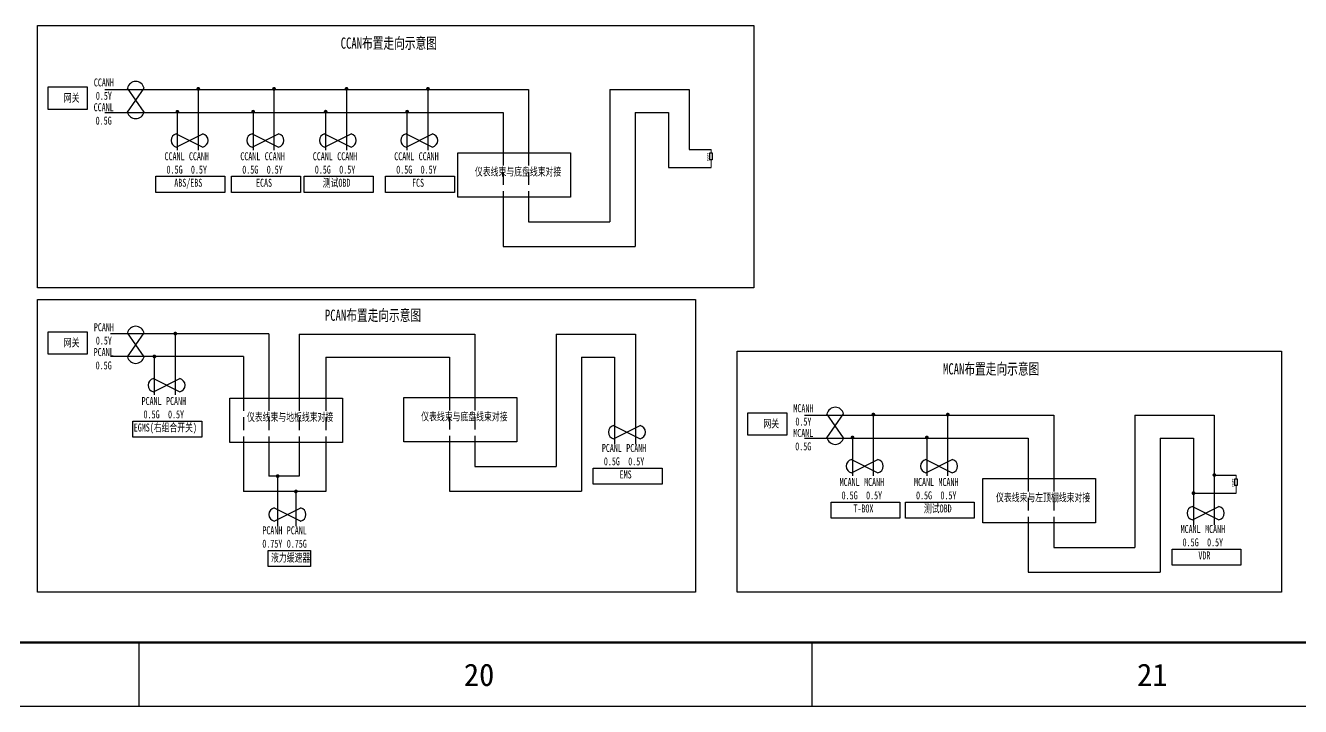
# Model space of a CAD drawing. Header units: millimetres. Extents: x 1543 to 5748, y 1576 to 2417.
# Drawn here: x 3523.1 to 3722.2, y 1576.3 to 1682.7 of the extents above; entities that cross this region are included whole.
import ezdxf

# ---------------------------------------------------------------- set-up
doc = ezdxf.new("R2010")
doc.units = ezdxf.units.MM
doc.linetypes.add('ACISOWELD', pattern=[3, 2, -1])
doc.linetypes.add('HIDDEN2', pattern=[0.1875, 0.125, -0.0625])
doc.layers.get('0').update_dxf_attribs({"lineweight": 25})
for name, color, linetype, lineweight in [('1轮廓实线层', 7, 'Continuous', 50), ('_1轮廓实线层', 7, 'Continuous', 40), ('图框层', 7, 'Continuous', 25)]:
    doc.layers.add(name, color=color, linetype=linetype, lineweight=lineweight)
doc.layers.add('原理框图层', color=7, linetype='Continuous')
doc.styles.get("Standard").update_dxf_attribs({"font": ''})
doc.styles.add('仿宋3.5', font='simfang.ttf', dxfattribs={"height": 3.5})
doc.styles.add('标准', font='fangsong.ttf', dxfattribs={"width": 0.7, "height": 3.5})
doc.styles.get('Standard').set_extended_font_data('SimSun')

# ---------------------------------------------------------------- blocks, each defined once
blk = doc.blocks.new('ZwmFrameMain_A0X5^_^分区图框^_^landscape')
at = {"color": 3}
for p, q in [((1972.38, 0), (1972.38, -10)), ((2077.5, 0), (2077.5, -10))]:
    blk.add_line(p, q, dxfattribs=at)
at = {"lineweight": 50}
blk.add_line((4170, 0), (0, 0), dxfattribs=at)
at = {"layer": '图框层', "color": 1}
blk.add_line((4180, -10), (-25, -10), dxfattribs=at)
at = {"color": 3, "char_height": 3.5, "attachment_point": 1}
for s, insert in [('20', (2023.15, -3.29)), ('21', (2128.28, -3.29))]:
    blk.add_mtext_dynamic_manual_height_columns(s, width=5.7094, gutter_width=1, heights=[0], dxfattribs=dict(at, insert=insert))

msp = doc.modelspace()

# ---------------------------------------------------------------- hatches: boundary and pattern name
at = {"layer": '原理框图层'}
h = msp.add_hatch(color=256, dxfattribs=at)
h.dxf.hatch_style = 1
h.paths.add_polyline_path([(3549.78, 1672.82, 1), (3550.38, 1672.82, 1)])
h = msp.add_hatch(color=256, dxfattribs=at)
h.dxf.hatch_style = 1
h.paths.add_polyline_path([(3561.61, 1672.82, 1), (3562.21, 1672.82, 1)])
h = msp.add_hatch(color=256, dxfattribs=at)
h.dxf.hatch_style = 1
h.paths.add_polyline_path([(3572.93, 1672.82, 1), (3573.53, 1672.82, 1)])
h = msp.add_hatch(color=256, dxfattribs=at)
h.dxf.hatch_style = 1
h.paths.add_polyline_path([(3585.65, 1672.82, 1), (3586.25, 1672.82, 1)])
h = msp.add_hatch(color=256, dxfattribs=at)
h.dxf.hatch_style = 1
h.paths.add_polyline_path([(3546.52, 1669.25, 1), (3547.11, 1669.25, 1)])
h = msp.add_hatch(color=256, dxfattribs=at)
h.dxf.hatch_style = 1
h.paths.add_polyline_path([(3558.35, 1669.25, 1), (3558.94, 1669.25, 1)])
h = msp.add_hatch(color=256, dxfattribs=at)
h.dxf.hatch_style = 1
h.paths.add_polyline_path([(3569.67, 1669.25, 1), (3570.27, 1669.25, 1)])
h = msp.add_hatch(color=256, dxfattribs=at)
h.dxf.hatch_style = 1
h.paths.add_polyline_path([(3582.39, 1669.25, 1), (3582.99, 1669.25, 1)])
h = msp.add_hatch(color=256, dxfattribs=at)
h.dxf.hatch_style = 1
h.paths.add_polyline_path([(3546.19, 1634.56, 1), (3546.79, 1634.56, 1)])
h = msp.add_hatch(color=256, dxfattribs=at)
h.dxf.hatch_style = 1
h.paths.add_polyline_path([(3542.93, 1630.99, 1), (3543.53, 1630.99, 1)])
h = msp.add_hatch(color=256, dxfattribs=at)
h.dxf.hatch_style = 1
h.paths.add_polyline_path([(3655.2, 1621.9, 1), (3655.8, 1621.9, 1)])
h = msp.add_hatch(color=256, dxfattribs=at)
h.dxf.hatch_style = 1
h.paths.add_polyline_path([(3666.82, 1621.9, 1), (3667.42, 1621.9, 1)])
h = msp.add_hatch(color=256, dxfattribs=at)
h.dxf.hatch_style = 1
h.paths.add_polyline_path([(3651.94, 1618.33, 1), (3652.54, 1618.33, 1)])
h = msp.add_hatch(color=256, dxfattribs=at)
h.dxf.hatch_style = 1
h.paths.add_polyline_path([(3663.56, 1618.33, 1), (3664.15, 1618.33, 1)])
h = msp.add_hatch(color=256, dxfattribs=at)
h.dxf.hatch_style = 1
h.paths.add_polyline_path([(3562.18, 1612.29, 1), (3562.78, 1612.29, 1)])
h = msp.add_hatch(color=256, dxfattribs=at)
h.dxf.hatch_style = 1
h.paths.add_polyline_path([(3708.45, 1612.46, 1), (3709.05, 1612.46, 1)])
h = msp.add_hatch(color=256, dxfattribs=at)
h.dxf.hatch_style = 1
h.paths.add_polyline_path([(3565.03, 1609.89, 1), (3565.62, 1609.89, 1)])
h = msp.add_hatch(color=256, dxfattribs=at)
h.dxf.hatch_style = 1
h.paths.add_polyline_path([(3705.19, 1609.62, 1), (3705.79, 1609.62, 1)])

# ---------------------------------------------------------------- linework, layer by layer
at = {"linetype": 'ByBlock', "lineweight": 5}
for p, q in [((3630.15, 1663.35), (3630.15, 1662.8)), ((3630.15, 1661.72), (3630.15, 1660.52)), ((3712.14, 1612.43), (3712.14, 1611.88)), ((3712.14, 1610.8), (3712.14, 1609.6))]:
    msp.add_line(p, q, dxfattribs=at)
at = {"layer": '1轮廓实线层', "lineweight": -2}
for p, q in [((3535.49, 1672.74), (3601.67, 1672.74)), ((3550.06, 1672.79), (3550.06, 1663.26)), ((3561.89, 1672.79), (3561.89, 1663.26)), ((3573.22, 1672.79), (3573.22, 1663.26)), ((3585.94, 1672.79), (3585.94, 1663.26)), ((3601.67, 1672.74), (3601.67, 1662.82)), ((3614.35, 1672.74), (3614.35, 1652.05)), ((3614.35, 1672.74), (3626.75, 1672.74)), ((3626.75, 1672.74), (3626.75, 1663.35)), ((3535.49, 1669.14), (3597.71, 1669.14)), ((3546.8, 1669.22), (3546.8, 1663.26)), ((3558.63, 1669.22), (3558.63, 1663.26)), ((3569.95, 1669.22), (3569.95, 1663.26)), ((3582.67, 1669.22), (3582.67, 1663.26)), ((3597.71, 1669.14), (3597.71, 1662.82)), ((3618.31, 1669.14), (3618.31, 1648.2)), ((3618.31, 1669.14), (3623.49, 1669.14)), ((3623.49, 1669.14), (3623.49, 1660.52)), ((3626.75, 1663.35), (3630.15, 1663.35)), ((3623.49, 1660.52), (3630.15, 1660.52)), ((3597.71, 1655.89), (3597.71, 1648.2)), ((3601.67, 1655.89), (3601.67, 1652.05)), ((3601.67, 1652.05), (3614.35, 1652.05)), ((3597.71, 1648.2), (3618.31, 1648.2)), ((3561.11, 1634.53), (3536.39, 1634.53)), ((3546.48, 1634.53), (3546.48, 1625)), ((3561.11, 1634.53), (3561.11, 1624.48)), ((3565.82, 1634.48), (3565.82, 1624.48)), ((3565.82, 1634.48), (3593.28, 1634.48)), ((3593.28, 1634.48), (3593.28, 1624.56)), ((3605.95, 1634.48), (3605.95, 1613.78)), ((3605.95, 1634.48), (3618.35, 1634.48)), ((3618.35, 1634.48), (3618.35, 1617.3)), ((3557.14, 1630.96), (3536.39, 1630.96)), ((3543.21, 1630.96), (3543.21, 1625)), ((3557.14, 1630.96), (3557.14, 1624.48)), ((3569.99, 1630.88), (3569.99, 1624.48)), ((3569.99, 1630.88), (3589.31, 1630.88)), ((3589.31, 1630.88), (3589.31, 1624.56)), ((3609.92, 1630.88), (3609.92, 1609.94)), ((3609.92, 1630.88), (3615.09, 1630.88)), ((3615.09, 1630.88), (3615.09, 1617.31)), ((3644.74, 1621.82), (3683.66, 1621.82)), ((3655.49, 1621.87), (3655.49, 1612.34)), ((3667.1, 1621.87), (3667.1, 1612.34)), ((3683.66, 1621.82), (3683.66, 1611.9)), ((3696.33, 1621.82), (3696.33, 1601.13)), ((3696.33, 1621.82), (3708.74, 1621.82)), ((3708.74, 1621.82), (3708.74, 1604.65)), ((3557.14, 1617.55), (3557.14, 1609.86)), ((3561.11, 1617.55), (3561.11, 1612.26)), ((3565.82, 1617.55), (3565.82, 1612.26)), ((3569.99, 1617.55), (3569.99, 1609.86)), ((3589.31, 1617.63), (3589.31, 1609.94)), ((3593.28, 1617.63), (3593.28, 1613.78)), ((3644.74, 1618.22), (3679.69, 1618.22)), ((3652.23, 1618.3), (3652.23, 1612.34)), ((3663.84, 1618.3), (3663.84, 1612.34)), ((3679.69, 1618.22), (3679.69, 1611.9)), ((3700.3, 1618.22), (3700.3, 1597.28)), ((3700.3, 1618.22), (3705.48, 1618.22)), ((3705.48, 1618.22), (3705.48, 1604.65)), ((3593.28, 1613.78), (3605.95, 1613.78)), ((3565.82, 1612.26), (3561.11, 1612.26)), ((3562.47, 1612.26), (3562.47, 1604.48)), ((3708.74, 1612.43), (3712.14, 1612.43)), ((3569.99, 1609.86), (3557.14, 1609.86)), ((3565.31, 1609.86), (3565.31, 1604.48)), ((3589.31, 1609.94), (3609.92, 1609.94)), ((3705.48, 1609.6), (3712.14, 1609.6)), ((3679.69, 1604.97), (3679.69, 1597.28)), ((3683.66, 1604.97), (3683.66, 1601.13)), ((3683.66, 1601.13), (3696.33, 1601.13)), ((3679.69, 1597.28), (3700.3, 1597.28))]:
    msp.add_line(p, q, dxfattribs=at)
at = {"layer": '1轮廓实线层', "linetype": 'ACISOWELD', "lineweight": -2}
for p, q in [((3597.71, 1662.82), (3597.71, 1655.89)), ((3601.67, 1662.82), (3601.67, 1655.89)), ((3557.14, 1624.48), (3557.14, 1617.55)), ((3561.11, 1624.48), (3561.11, 1617.55)), ((3565.82, 1624.48), (3565.82, 1617.55)), ((3569.99, 1624.48), (3569.99, 1617.55)), ((3589.31, 1624.56), (3589.31, 1617.63)), ((3593.28, 1624.56), (3593.28, 1617.63)), ((3679.69, 1611.9), (3679.69, 1604.97)), ((3683.66, 1611.9), (3683.66, 1604.97))]:
    msp.add_line(p, q, dxfattribs=at)
at = {"layer": '1轮廓实线层', "lineweight": -2}
for points in [[(3524.99, 1682.73), (3636.82, 1682.73), (3636.82, 1641.73), (3524.99, 1641.73)], [(3526.66, 1673.12), (3532.73, 1673.12), (3532.73, 1669.61), (3526.66, 1669.61)], [(3590.6, 1662.82), (3608.21, 1662.82), (3608.21, 1655.89), (3590.6, 1655.89)], [(3543.46, 1659.15), (3554.22, 1659.15), (3554.22, 1656.62), (3543.46, 1656.62)], [(3555.29, 1659.15), (3566.05, 1659.15), (3566.05, 1656.62), (3555.29, 1656.62)], [(3566.61, 1659.15), (3577.37, 1659.15), (3577.37, 1656.62), (3566.61, 1656.62)], [(3579.33, 1659.15), (3590.09, 1659.15), (3590.09, 1656.62), (3579.33, 1656.62)], [(3524.99, 1639.9), (3627.7, 1639.9), (3627.7, 1594.15), (3524.99, 1594.15)], [(3526.66, 1634.86), (3532.73, 1634.86), (3532.73, 1631.35), (3526.66, 1631.35)], [(3634.23, 1631.81), (3719.25, 1631.81), (3719.25, 1594.15), (3634.23, 1594.15)], [(3554.99, 1624.48), (3572.6, 1624.48), (3572.6, 1617.55), (3554.99, 1617.55)], [(3582.2, 1624.56), (3599.81, 1624.56), (3599.81, 1617.63), (3582.2, 1617.63)], [(3539.87, 1620.89), (3550.63, 1620.89), (3550.63, 1618.36), (3539.87, 1618.36)], [(3635.91, 1622.2), (3641.97, 1622.2), (3641.97, 1618.69), (3635.91, 1618.69)], [(3611.75, 1613.55), (3622.51, 1613.55), (3622.51, 1611.02), (3611.75, 1611.02)], [(3672.59, 1611.9), (3690.2, 1611.9), (3690.2, 1604.97), (3672.59, 1604.97)], [(3648.89, 1608.23), (3659.64, 1608.23), (3659.64, 1605.7), (3648.89, 1605.7)], [(3660.5, 1608.23), (3671.26, 1608.23), (3671.26, 1605.7), (3660.5, 1605.7)], [(3702.14, 1600.89), (3712.89, 1600.89), (3712.89, 1598.36), (3702.14, 1598.36)], [(3560.97, 1600.68), (3567.62, 1600.68), (3567.62, 1598.15), (3560.97, 1598.15)]]:
    msp.add_lwpolyline(points, close=True, dxfattribs=at)
at = {"layer": '_1轮廓实线层', "lineweight": -3}
for p, q in [((3541.62, 1669.2), (3539.01, 1672.95)), ((3539.01, 1669.2), (3541.62, 1672.95)), ((3546.65, 1663.71), (3550.79, 1665.8)), ((3546.65, 1665.8), (3550.79, 1663.71)), ((3558.48, 1663.71), (3562.62, 1665.8)), ((3558.48, 1665.8), (3562.62, 1663.71)), ((3569.8, 1663.71), (3573.94, 1665.8)), ((3569.8, 1665.8), (3573.94, 1663.71)), ((3582.52, 1663.71), (3586.66, 1665.8)), ((3582.52, 1665.8), (3586.66, 1663.71)), ((3541.62, 1630.93), (3539.01, 1634.68)), ((3539.01, 1630.93), (3541.62, 1634.68)), ((3543.06, 1625.45), (3547.2, 1627.54)), ((3543.06, 1627.54), (3547.2, 1625.45)), ((3650.86, 1618.27), (3648.26, 1622.02)), ((3648.26, 1618.27), (3650.86, 1622.02)), ((3614.94, 1618.11), (3619.08, 1620.19)), ((3614.94, 1620.19), (3619.08, 1618.11)), ((3652.07, 1612.79), (3656.21, 1614.88)), ((3652.07, 1614.88), (3656.21, 1612.79)), ((3663.69, 1612.79), (3667.83, 1614.88)), ((3663.69, 1614.88), (3667.83, 1612.79)), ((3561.93, 1605.24), (3566.07, 1607.32)), ((3561.93, 1607.32), (3566.07, 1605.24)), ((3705.32, 1605.45), (3709.46, 1607.54)), ((3705.32, 1607.54), (3709.46, 1605.45))]:
    msp.add_line(p, q, dxfattribs=at)
for centre, radius, start, end in [((3540.31, 1672.63), 1.34, 13.6767, 166.3233), ((3540.31, 1669.51), 1.34, 193.6767, 346.3233), ((3546.9, 1664.76), 1.07, 103.6767, 256.3233), ((3550.54, 1664.76), 1.07, 283.6767, 76.3233), ((3558.73, 1664.76), 1.07, 103.6767, 256.3233), ((3562.37, 1664.76), 1.07, 283.6767, 76.3233), ((3570.06, 1664.76), 1.07, 103.6767, 256.3233), ((3573.69, 1664.76), 1.07, 283.6767, 76.3233), ((3582.78, 1664.76), 1.07, 103.6767, 256.3233), ((3586.41, 1664.76), 1.07, 283.6767, 76.3233), ((3540.31, 1634.36), 1.34, 13.6767, 166.3233), ((3540.31, 1631.25), 1.34, 193.6767, 346.3233), ((3543.32, 1626.49), 1.07, 103.6767, 256.3233), ((3546.95, 1626.49), 1.07, 283.6767, 76.3233), ((3649.56, 1621.71), 1.34, 13.6767, 166.3233), ((3615.19, 1619.15), 1.07, 103.6767, 256.3233), ((3618.83, 1619.15), 1.07, 283.6767, 76.3233), ((3649.56, 1618.59), 1.34, 193.6767, 346.3233), ((3652.33, 1613.84), 1.07, 103.6767, 256.3233), ((3655.96, 1613.84), 1.07, 283.6767, 76.3233), ((3663.94, 1613.84), 1.07, 103.6767, 256.3233), ((3667.58, 1613.84), 1.07, 283.6767, 76.3233), ((3562.18, 1606.28), 1.07, 103.6767, 256.3233), ((3565.81, 1606.28), 1.07, 283.6767, 76.3233), ((3705.58, 1606.49), 1.07, 103.6767, 256.3233), ((3709.21, 1606.49), 1.07, 283.6767, 76.3233)]:
    msp.add_arc(centre, radius, start, end, dxfattribs=at)
at = {"layer": '原理框图层'}
for points in [[(3630.33, 1662.8), (3630.33, 1661.72), (3629.98, 1661.72), (3629.98, 1662.8)], [(3712.32, 1611.88), (3712.32, 1610.8), (3711.96, 1610.8), (3711.96, 1611.88)]]:
    msp.add_lwpolyline(points, close=True, dxfattribs=at)

# ---------------------------------------------------------------- block references
at = {"layer": '图框层', "lineweight": -3}
msp.add_blockref('ZwmFrameMain_A0X5^_^分区图框^_^landscape', (1568.4, 1586.27), dxfattribs=at)

# ---------------------------------------------------------------- texts
at = {"attachment_point": 1, "style": '标准'}
for s, insert, char_height, width in [('\\pxqc;CCAN布置走向示意图', (3562.56, 1680.85), 1.75, 34.5471), ('\\pxqc;CCANH\\P0.5Y', (3533.78, 1674.45), 1.25, 3.1082), ('\\pxqc;网关', (3527.06, 1672.04), 1.25, 6.4852), ('\\pxqc;CCANL\\P0.5G', (3533.75, 1670.57), 1.25, 3.1082), ('\\pxqc;CCANL\\P0.5G', (3544.82, 1662.91), 1.25, 3.1082), ('\\pxqc;CCANH\\P0.5Y', (3548.63, 1662.91), 1.25, 3.1082), ('\\pxqc;CCANL\\P0.5G', (3556.65, 1662.91), 1.25, 3.1082), ('\\pxqc;CCANH\\P0.5Y', (3560.46, 1662.91), 1.25, 3.1082), ('\\pxqc;CCANL\\P0.5G', (3567.97, 1662.91), 1.25, 3.1082), ('\\pxqc;CCANH\\P0.5Y', (3571.79, 1662.91), 1.25, 3.1082), ('\\pxqc;CCANL\\P0.5G', (3580.69, 1662.91), 1.25, 3.1082), ('\\pxqc;CCANH\\P0.5Y', (3584.5, 1662.91), 1.25, 3.1082), ('\\pxqc;仪表线束与底盘线束对接', (3591.96, 1660.5), 1.25, 16.126), ('\\pxqc;ABS/EBS', (3543.45, 1658.77), 1.25, 10.1371), ('\\pxqc;ECAS', (3555.28, 1658.77), 1.25, 10.1371), ('\\pxqc;{\\fFangSong_GB2312|b0|i0|c134|p49;测试OBD}', (3566.61, 1658.77), 1.25, 10.1371), ('\\pxqc;FCS', (3579.33, 1658.77), 1.25, 10.1371), ('\\pxqc;PCAN布置走向示意图', (3560.09, 1638.31), 1.75, 34.5471), ('\\pxqc;PCANH\\P0.5Y', (3533.78, 1636.19), 1.25, 3.1082), ('\\pxqc;网关', (3527.06, 1633.78), 1.25, 6.4852), ('\\pxqc;PCANL\\P0.5G', (3533.75, 1632.3), 1.25, 3.1082), ('\\pxqc;MCAN布置走向示意图', (3656.62, 1629.93), 1.75, 34.5471), ('\\pxqc;PCANL\\P0.5G', (3541.23, 1624.65), 1.25, 3.1082), ('\\pxqc;PCANH\\P0.5Y', (3545.05, 1624.65), 1.25, 3.1082), ('\\pxqc;MCANH\\P0.5Y', (3643.02, 1623.53), 1.25, 3.1082), ('\\pxqc;仪表线束与地板线束对接', (3556.36, 1622.15), 1.25, 16.126), ('\\pxqc;仪表线束与底盘线束对接', (3583.57, 1622.23), 1.25, 16.126), ('\\pxqc;网关', (3636.31, 1621.12), 1.25, 6.4852), ('\\pxqc;EGMS(右组合开关)', (3539.87, 1620.51), 1.25, 10.1371), ('\\pxqc;MCANL\\P0.5G', (3643, 1619.65), 1.25, 3.1082), ('\\pxqc;PCANL\\P0.5G', (3613.11, 1617.31), 1.25, 3.1082), ('\\pxqc;PCANH\\P0.5Y', (3616.92, 1617.3), 1.25, 3.1082), ('\\pxqc;EMS', (3611.75, 1613.17), 1.25, 10.1371), ('\\pxqc;MCANL\\P0.5G', (3650.24, 1611.99), 1.25, 3.1082), ('\\pxqc;MCANH\\P0.5Y', (3654.06, 1611.99), 1.25, 3.1082), ('\\pxqc;MCANL\\P0.5G', (3661.86, 1611.99), 1.25, 3.1082), ('\\pxqc;MCANH\\P0.5Y', (3665.67, 1611.99), 1.25, 3.1082), ('\\pxqc;仪表线束与左顶棚线束对接', (3673.95, 1609.58), 1.25, 16.126), ('\\pxqc;T-BOX', (3648.88, 1607.85), 1.25, 10.1371), ('\\pxqc;{\\fFangSong_GB2312|b0|i0|c134|p49;测试OBD}', (3660.49, 1607.85), 1.25, 10.1371), ('\\pxqc;PCANH\\P0.75Y', (3560.09, 1604.44), 1.25, 3.1082), ('\\pxqc;PCANL\\P0.75G', (3563.91, 1604.43), 1.25, 3.1082), ('\\pxqc;MCANL\\P0.5G', (3703.49, 1604.65), 1.25, 3.1082), ('\\pxqc;MCANH\\P0.5Y', (3707.31, 1604.65), 1.25, 3.1082), ('\\pxqc;液力缓速器', (3561.26, 1600.16), 1.25, 6.4852), ('\\pxqc;VDR', (3702.13, 1600.51), 1.25, 10.1371)]:
    msp.add_mtext(s, dxfattribs=dict(at, insert=insert, char_height=char_height, width=width))
at = {"layer": '原理框图层', "linetype": 'HIDDEN2', "char_height": 0.375, "width": 1.0614, "attachment_point": 1, "rotation": 270, "style": '仿宋3.5'}
for insert in [(3629.91, 1662.83), (3711.89, 1611.91)]:
    msp.add_mtext('{\\fSimSun|b0|i0|c0|p2;120Ω}', dxfattribs=dict(at, insert=insert))

doc.saveas('drawing.dxf')
